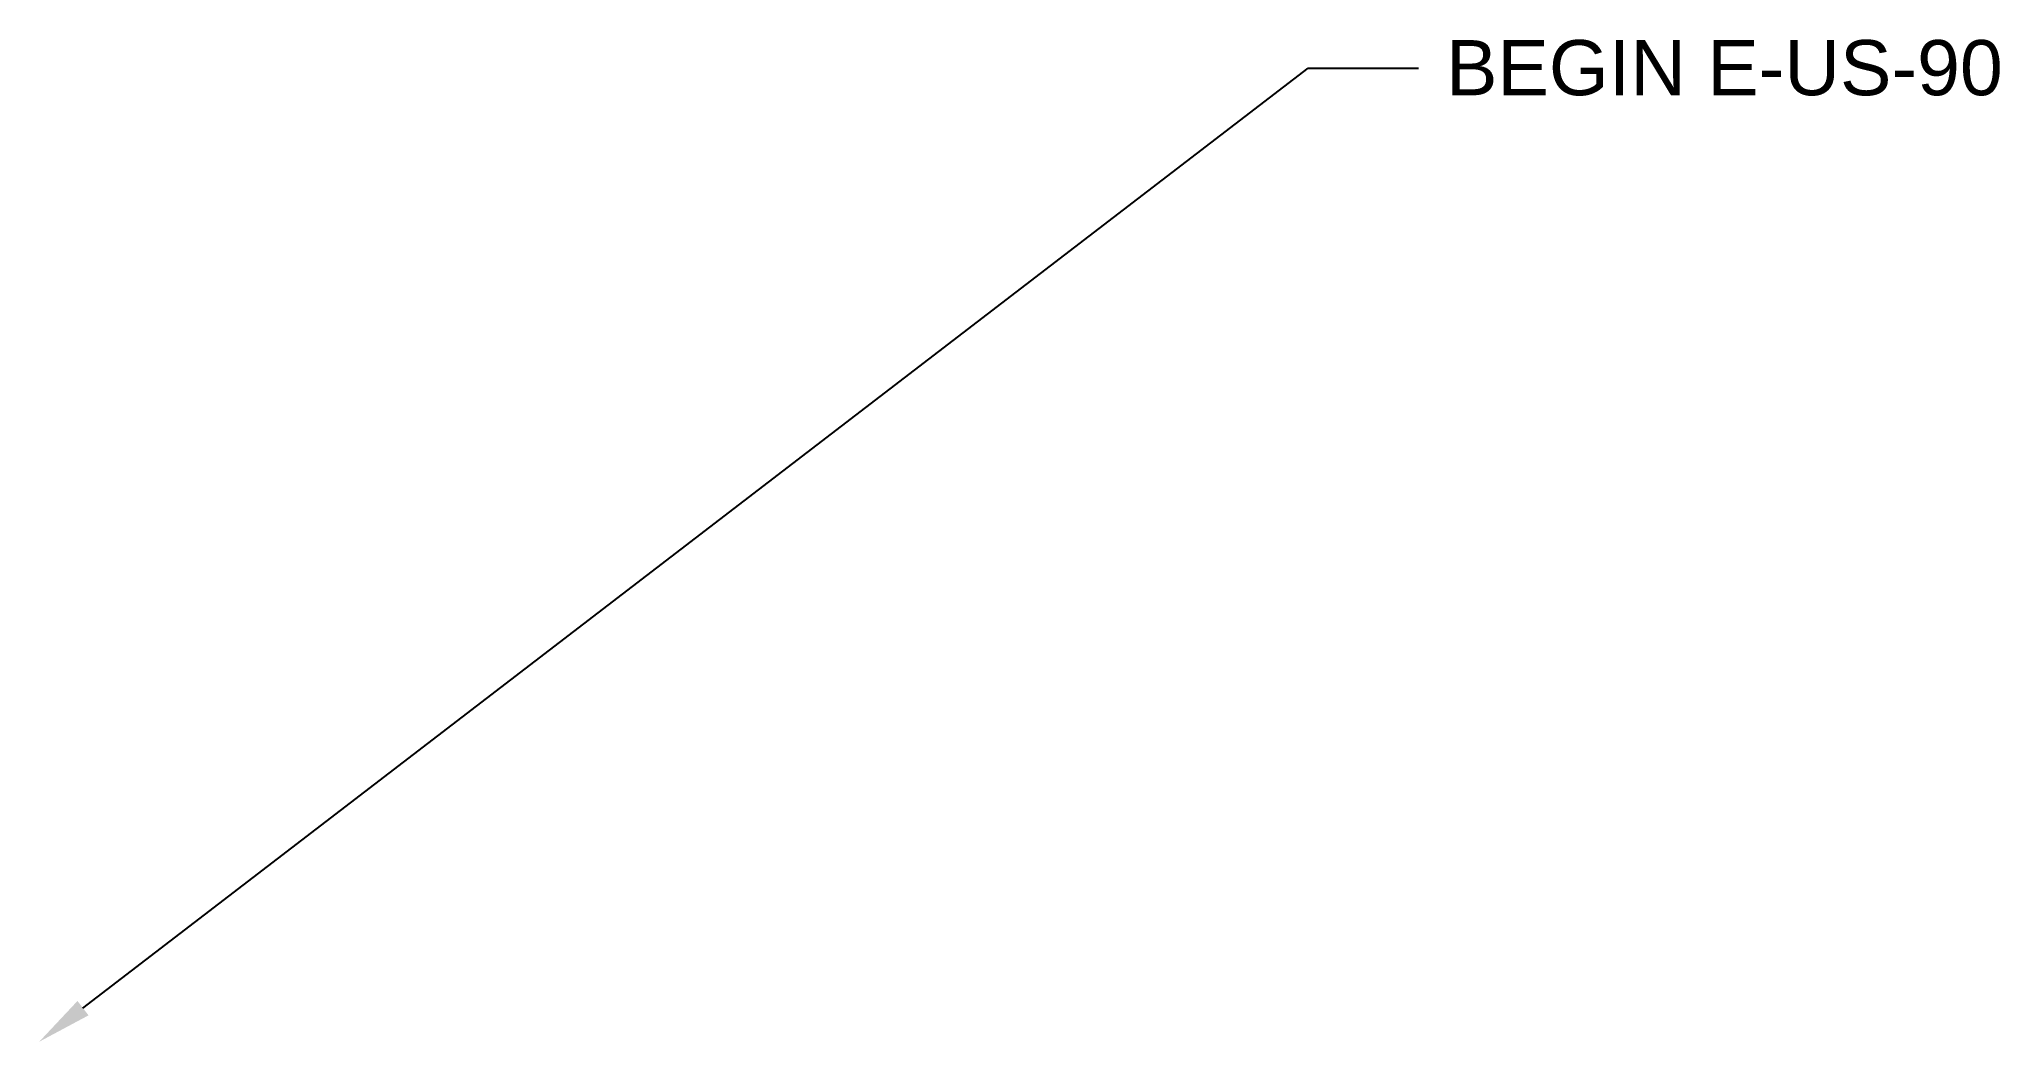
# Model space of a CAD drawing. Header units: feet. Extents: x 70009 to 70265, y 57638 to 57768.
import ezdxf
from ezdxf import colors
from ezdxf.entities.mleader import LeaderData, LeaderLine
from ezdxf.math import Vec2, Vec3

# ---------------------------------------------------------------- set-up
doc = ezdxf.new("R2010")
doc.units = ezdxf.units.FT
doc.header["$MEASUREMENT"] = 0
doc.layers.add('C-ANNO', color=7, linetype='Continuous')
doc.styles.get("Standard").update_dxf_attribs({"font": 'arial.ttf'})

msp = doc.modelspace()

# ---------------------------------------------------------------- leaders
at = {"layer": 'C-ANNO'}
ml = msp.add_multileader_mtext('Standard', dxfattribs=at)
ml.set_content('BEGIN E-US-90', color=256)
ml.set_leader_properties()
ml.build(insert=Vec2(0, 0))
ml.multileader.update_dxf_attribs({"text_right_attachment_type": 6, "dogleg_length": 0.36, "arrow_head_size": 7.2, "scale": 40})
ctx = ml.context
ctx.base_point, ctx.scale, ctx.char_height, ctx.arrow_head_size, ctx.landing_gap_size, ctx.plane_origin = Vec3(70189.08, 57764.64), 40, 7.2, 7.2, 3.6, Vec3(70009.08, 57637.61)
ctx.right_attachment = 6
notes = []
notes.append((ctx, [(0, (1, 1, 0), (70174.68, 57764.64), (1, 0), 14.4, [(0, [(70009.08, 57637.61)], 0, [])])]))
ctx.mtext.insert, ctx.mtext.flow_direction = Vec3(70192.68, 57768.3), 5
for ctx, leaders in notes:
    for number, flags, end, landing, length, lines in leaders:
        leader = LeaderData()
        leader.index, (leader.has_last_leader_line, leader.has_dogleg_vector, leader.attachment_direction) = number, flags
        leader.last_leader_point, leader.dogleg_vector, leader.dogleg_length = Vec3(end), Vec3(landing), length
        for number, points, colour, breaks in lines:
            line = LeaderLine()
            line.index, line.vertices, line.color, line.breaks = number, Vec3.list(points), colors.encode_raw_color(colour), breaks
            leader.lines.append(line)
        ctx.leaders.append(leader)

doc.saveas('drawing.dxf')
